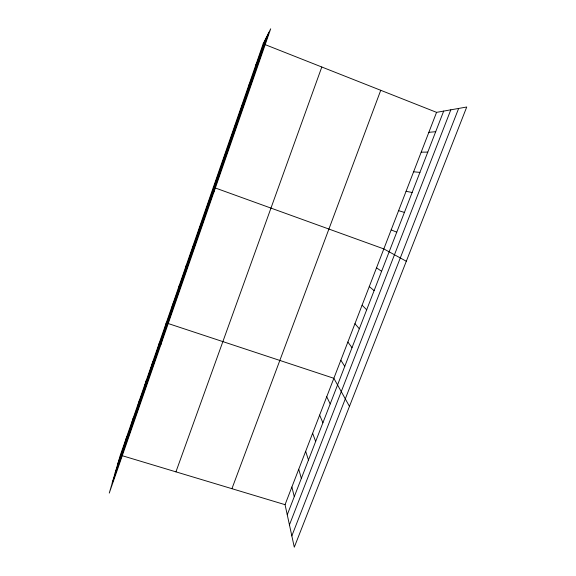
<?xml version="1.0" encoding="UTF-8"?>
<svg xmlns="http://www.w3.org/2000/svg" width="576" height="576" viewBox="0 0 576 576"><rect width="100%" height="100%" fill="white"/><g stroke="black" fill="none" stroke-linecap="round" stroke-linejoin="round"><path stroke-width="0.86" d="M206.402 208.807L206.467 207.108M199.354 229.097L199.634 226.786M192.37 249.221L192.859 246.312M185.436 269.179L186.127 265.687M178.56 288.979L179.46 284.904M171.734 308.621L172.836 303.977M160.776 344.93L166.262 322.898L333.864 378.295L349.459 406.375M158.054 348.012L159.545 342.245M151.193 367.762L152.885 361.433M144.389 387.353L146.275 380.47M137.642 406.778L139.716 399.355M130.954 426.046L133.207 418.097M124.308 445.162L126.756 436.687M120.348 455.134L109.267 493.092L270.691 28.8L263.16 43.834L120.348 455.134L285.055 504.67L294.293 547.2L466.733 107.006L436.565 112.356L263.16 43.834M117.727 464.126L264.931 40.298M115.099 473.126L266.71 36.749M112.226 482.954L268.661 32.846M175.939 471.852L321.804 67.003M231.926 488.693L380.736 90.295M285.055 504.67L436.565 112.356M287.251 514.778L443.678 111.096M289.447 524.873L450.814 109.829M291.838 535.874L458.64 108.446M255.874 64.829L257.4 61.985M248.645 85.651L249.926 83.491M241.474 106.301L242.525 104.818M234.36 126.792L235.181 125.964M227.304 147.11L227.894 146.93M428.854 132.329L435.694 131.695M421.2 152.143L427.781 152.122M413.611 171.799L419.926 172.382M406.073 191.304L412.135 192.485M398.599 210.658L404.41 212.422M391.183 229.86L396.749 232.207M406.31 261.252L383.825 248.911L213.358 187.265L213.991 191.88M376.524 267.818L381.6 271.296M369.281 286.589L374.112 290.614M362.088 305.208L366.689 309.78M354.953 323.683L359.323 328.788M220.306 167.27L220.673 167.731M347.868 342.029L352.008 347.659M340.841 360.23L344.758 366.372M326.729 396.763L330.199 403.934M319.651 415.094L322.906 422.777M312.624 433.282L315.662 441.468M305.654 451.332L308.477 460.008M298.735 469.246L301.349 478.404M291.874 487.03L294.271 496.663"/></g></svg>
